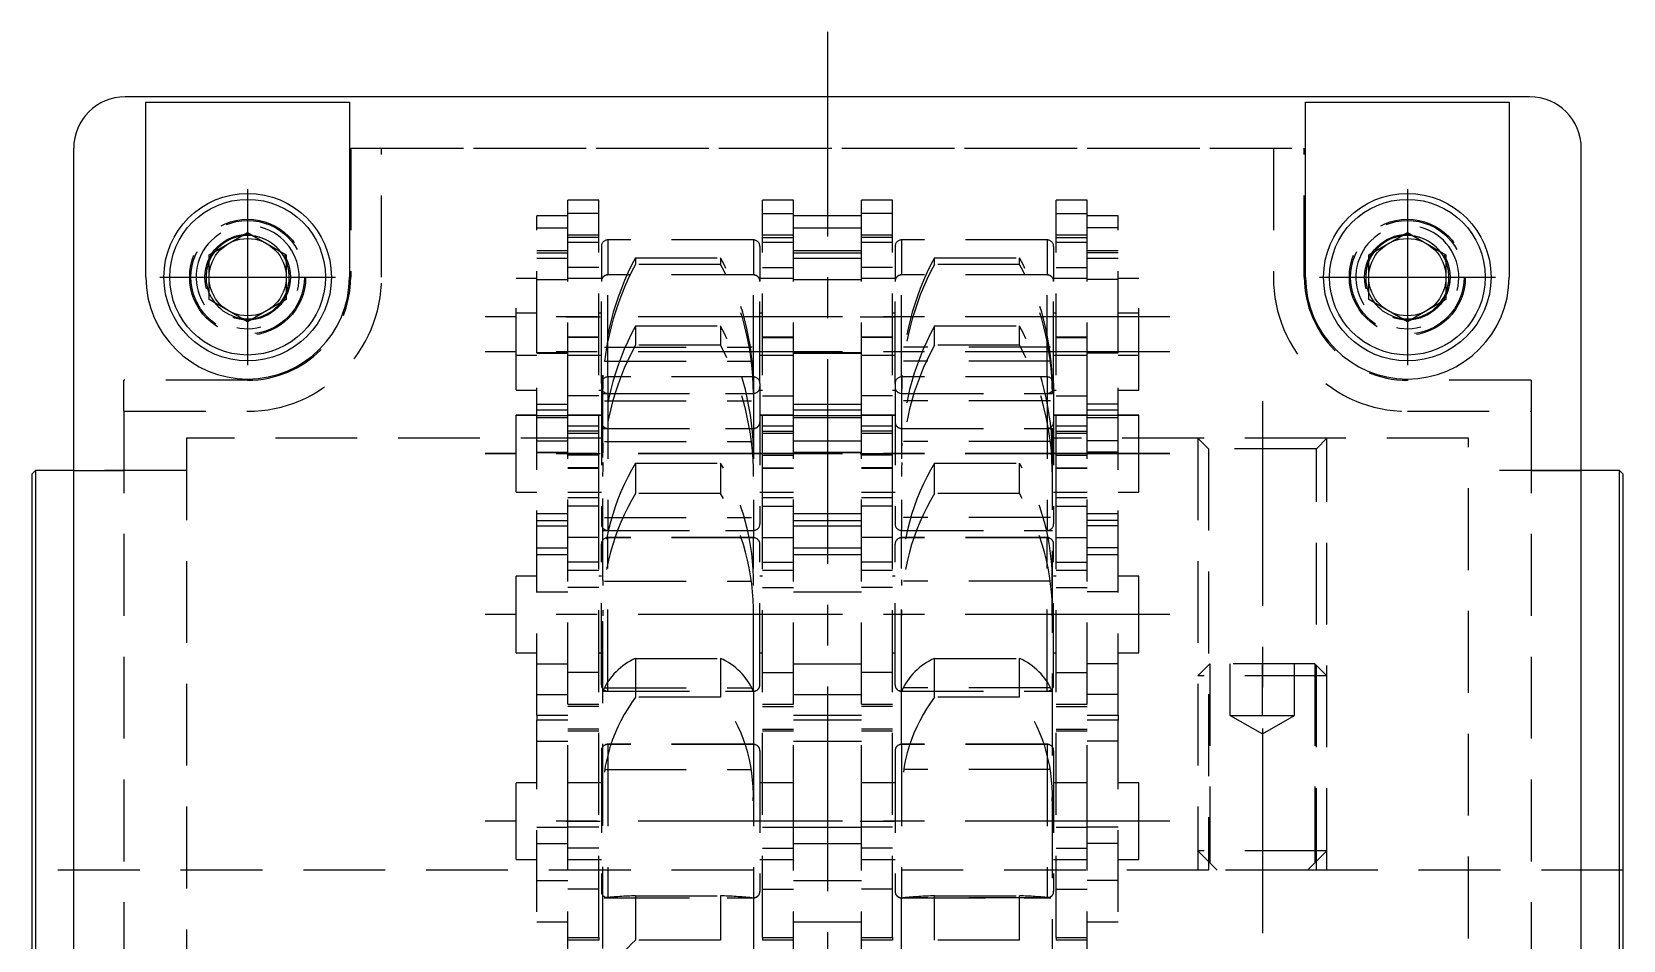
# Model space of a CAD drawing. Extents: x -8 to 371, y -8 to 402.
# Drawn here: x 0 to 123.5, y 331.8 to 402.3 of the extents above; entities that cross this region are included whole.
import ezdxf

# ---------------------------------------------------------------- set-up
doc = ezdxf.new("R2010")
doc.units = 0
doc.header["$LTSCALE"] = 0.5
doc.linetypes.add('CENTER', pattern=[50.8, 31.75, -6.35, 6.35, -6.35])
doc.linetypes.add('DASHED', pattern=[19.05, 12.7, -6.35])
for name, color, linetype in [('MSM_CENTER', 1, 'CENTER'), ('MSM_CONTINUOUS', 7, 'CONTINUOUS'), ('MSM_DASHED', 4, 'DASHED')]:
    doc.layers.add(name, color=color, linetype=linetype)

msp = doc.modelspace()

# ---------------------------------------------------------------- linework, layer by layer
at = {"layer": 'MSM_CENTER'}
for p, q in [((61.75, 402.26), (61.75, 224.18)), ((16.75, 390.05), (16.75, 376.4)), ((106.75, 390.05), (106.75, 376.4)), ((9.93, 383.22), (23.58, 383.22)), ((99.93, 383.22), (113.58, 383.22)), ((88.32, 380.15), (35.18, 380.15)), ((41.48, 380.15), (44.12, 380.15)), ((59.22, 380.15), (56.58, 380.15)), ((64.28, 380.15), (66.92, 380.15)), ((82.02, 380.15), (79.38, 380.15)), ((88.32, 377.44), (35.18, 377.44)), ((88.32, 377.44), (35.18, 377.44)), ((95.5, 373.6), (95.5, 308.82)), ((88.32, 369.53), (35.18, 369.53)), ((88.32, 369.52), (35.18, 369.52)), ((41.48, 369.53), (44.12, 369.53)), ((41.48, 369.53), (44.12, 369.53)), ((59.22, 369.53), (56.58, 369.53)), ((59.22, 369.53), (56.58, 369.53)), ((64.28, 369.53), (66.92, 369.53)), ((64.28, 369.53), (66.92, 369.53)), ((82.02, 369.53), (79.38, 369.53)), ((82.02, 369.53), (79.38, 369.53)), ((88.32, 357.05), (35.18, 357.05)), ((88.32, 357.05), (35.18, 357.05)), ((88.32, 341.02), (35.18, 341.02)), ((88.32, 341.02), (35.18, 341.02)), ((41.48, 341.02), (44.12, 341.02)), ((41.48, 341.02), (44.12, 341.02)), ((59.22, 341.02), (56.58, 341.02)), ((59.22, 341.02), (56.58, 341.02)), ((64.28, 341.02), (66.92, 341.02)), ((64.28, 341.02), (66.92, 341.02)), ((82.02, 341.02), (79.38, 341.02)), ((82.02, 341.02), (79.38, 341.02))]:
    msp.add_line(p, q, dxfattribs=at)
at = {"layer": 'MSM_CONTINUOUS'}
for p, q in [((116.25, 397.22), (7.25, 397.22)), ((116.25, 397.22), (7.25, 397.22)), ((8.85, 383.22), (8.85, 396.8)), ((8.85, 396.8), (24.65, 396.8)), ((24.65, 396.8), (24.65, 383.22)), ((98.85, 383.22), (98.85, 396.8)), ((98.85, 396.8), (114.65, 396.8)), ((114.65, 396.8), (114.65, 383.22)), ((3.25, 233.22), (3.25, 393.22)), ((120.25, 233.22), (120.25, 393.22)), ((13.75, 384.95), (16.75, 386.68)), ((16.75, 386.68), (19.75, 384.95)), ((103.75, 384.95), (106.75, 386.68)), ((106.75, 386.68), (109.75, 384.95)), ((13.75, 381.49), (13.75, 384.95)), ((19.75, 384.95), (19.75, 381.49)), ((103.75, 381.49), (103.75, 384.95)), ((109.75, 384.95), (109.75, 381.49)), ((16.75, 379.76), (13.75, 381.49)), ((19.75, 381.49), (16.75, 379.76)), ((106.75, 379.76), (103.75, 381.49)), ((109.75, 381.49), (106.75, 379.76)), ((0.28, 368.22), (0, 367.94)), ((3.25, 368.22), (0.28, 368.22)), ((0.28, 368.22), (0.28, 258.22)), ((123.22, 368.22), (120.25, 368.22)), ((123.5, 367.94), (123.22, 368.22)), ((123.22, 258.22), (123.22, 368.22)), ((0, 367.94), (0, 258.5)), ((123.5, 258.5), (123.5, 367.94))]:
    msp.add_line(p, q, dxfattribs=at)
for centre, radius in [((16.75, 383.22), 6.5), ((16.75, 383.22), 6.04), ((106.75, 383.22), 6.5), ((106.75, 383.22), 6.04), ((16.75, 383.22), 3), ((106.75, 383.22), 3)]:
    msp.add_circle(centre, radius, dxfattribs=at)
for centre, radius, start, end in [((7.25, 393.22), 4, 90, 180), ((7.25, 393.22), 4, 90, 180), ((116.25, 393.22), 4, 0, 90), ((116.25, 393.22), 4, 0, 90), ((16.75, 383.22), 7.9, 180, 0), ((106.75, 383.22), 7.9, 180, 0)]:
    msp.add_arc(centre, radius, start, end, dxfattribs=at)
at = {"layer": 'MSM_DASHED'}
for p, q in [((24.75, 393.22), (24.75, 383.22)), ((24.75, 393.22), (98.75, 393.22)), ((27.15, 383.22), (27.15, 393.22)), ((27.15, 393.22), (96.35, 393.22)), ((96.35, 393.22), (96.35, 383.22)), ((98.75, 383.22), (98.75, 393.22)), ((44, 389.2), (41.6, 389.2)), ((41.6, 387.06), (41.6, 389.2)), ((44, 386.48), (44, 389.2)), ((59.1, 389.2), (56.7, 389.2)), ((56.7, 386.48), (56.7, 389.2)), ((59.1, 387.06), (59.1, 389.2)), ((66.8, 389.2), (64.4, 389.2)), ((64.4, 387.06), (64.4, 389.2)), ((66.8, 386.48), (66.8, 389.2)), ((81.9, 389.2), (79.5, 389.2)), ((79.5, 386.48), (79.5, 389.2)), ((81.9, 387.06), (81.9, 389.2)), ((41.6, 387.97), (39.2, 387.97)), ((39.2, 377.34), (39.2, 387.97)), ((44, 388.17), (41.6, 388.17)), ((56.7, 388.17), (59.1, 388.17)), ((64.4, 387.97), (59.1, 387.97)), ((66.8, 388.17), (64.4, 388.17)), ((79.5, 388.17), (81.9, 388.17)), ((84.3, 387.97), (81.9, 387.97)), ((84.3, 377.34), (84.3, 387.97)), ((39.2, 387.06), (41.6, 387.06)), ((41.6, 373.36), (41.6, 387.06)), ((59.1, 387.06), (64.4, 387.06)), ((59.1, 373.36), (59.1, 387.06)), ((64.4, 373.36), (64.4, 387.06)), ((84.3, 387.06), (81.9, 387.06)), ((81.9, 373.36), (81.9, 387.06)), ((44, 386.49), (41.6, 386.49)), ((44, 386.48), (41.6, 386.48)), ((44, 386.31), (41.6, 386.31)), ((41.6, 385.94), (44, 385.94)), ((44, 366.09), (44, 386.48)), ((44.2, 385.61), (44.2, 382.9)), ((56, 386.11), (44.7, 386.11)), ((44.7, 386.11), (44.7, 383.4)), ((56, 386.11), (56, 383.4)), ((56.5, 385.61), (56.5, 382.9)), ((59.1, 386.49), (56.7, 386.49)), ((59.1, 386.48), (56.7, 386.48)), ((56.7, 366.09), (56.7, 386.48)), ((56.7, 386.31), (59.1, 386.31)), ((56.7, 385.94), (59.1, 385.94)), ((66.8, 386.49), (64.4, 386.49)), ((66.8, 386.48), (64.4, 386.48)), ((66.8, 386.31), (64.4, 386.31)), ((64.4, 385.94), (66.8, 385.94)), ((66.8, 366.09), (66.8, 386.48)), ((67, 385.61), (67, 382.9)), ((78.8, 386.11), (67.5, 386.11)), ((67.5, 386.11), (67.5, 383.4)), ((78.8, 386.11), (78.8, 383.4)), ((79.3, 385.61), (79.3, 382.9)), ((81.9, 386.49), (79.5, 386.49)), ((81.9, 386.48), (79.5, 386.48)), ((79.5, 366.09), (79.5, 386.48)), ((79.5, 386.31), (81.9, 386.31)), ((79.5, 385.94), (81.9, 385.94)), ((41.6, 385.26), (39.2, 385.26)), ((41.6, 385.26), (39.2, 385.26)), ((39.2, 385.1), (41.6, 385.1)), ((39.2, 384.69), (41.6, 384.69)), ((46.85, 384.72), (53.45, 384.72)), ((46.85, 384.72), (46.85, 384.21)), ((53.45, 384.21), (46.85, 384.21)), ((53.45, 384.72), (53.45, 384.21)), ((64.4, 385.26), (59.1, 385.26)), ((64.4, 385.26), (59.1, 385.26)), ((59.1, 385.1), (64.4, 385.1)), ((59.1, 384.69), (64.4, 384.69)), ((70.05, 384.72), (76.65, 384.72)), ((70.05, 384.21), (70.05, 384.72)), ((76.65, 384.21), (70.05, 384.21)), ((76.65, 384.21), (76.65, 384.72)), ((84.3, 385.26), (81.9, 385.26)), ((84.3, 385.26), (81.9, 385.26)), ((84.3, 385.1), (81.9, 385.1)), ((81.9, 384.69), (84.3, 384.69)), ((39.2, 383.13), (37.6, 383.13)), ((37.6, 374.46), (37.6, 383.13)), ((39.2, 383.04), (41.6, 383.04)), ((44, 383.96), (41.6, 383.96)), ((44.2, 383.13), (41.6, 383.13)), ((44, 383.13), (41.6, 383.13)), ((44.2, 374.98), (44.2, 382.89)), ((56, 383.4), (44.7, 383.4)), ((44.7, 375.48), (44.7, 383.39)), ((56, 383.39), (44.7, 383.39)), ((56, 375.48), (56, 383.39)), ((59.1, 383.13), (56.5, 383.13)), ((56.5, 374.98), (56.5, 382.89)), ((56.7, 383.96), (59.1, 383.96)), ((59.1, 383.13), (56.7, 383.13)), ((59.1, 383.04), (64.4, 383.04)), ((66.8, 383.96), (64.4, 383.96)), ((67, 383.13), (64.4, 383.13)), ((66.8, 383.13), (64.4, 383.13)), ((67, 374.98), (67, 382.89)), ((78.8, 383.4), (67.5, 383.4)), ((67.5, 375.48), (67.5, 383.39)), ((78.8, 383.39), (67.5, 383.39)), ((78.8, 375.48), (78.8, 383.39)), ((81.9, 383.13), (79.3, 383.13)), ((79.3, 374.98), (79.3, 382.89)), ((79.5, 383.96), (81.9, 383.96)), ((81.9, 383.13), (79.5, 383.13)), ((84.3, 383.04), (81.9, 383.04)), ((85.9, 383.13), (84.3, 383.13)), ((85.9, 374.46), (85.9, 383.13)), ((39.2, 380.42), (37.6, 380.42)), ((39.2, 380.42), (37.6, 380.42)), ((44.2, 380.42), (44, 380.42)), ((44.2, 380.42), (44, 380.42)), ((56.7, 380.42), (56.5, 380.42)), ((56.7, 380.42), (56.5, 380.42)), ((67, 380.42), (66.8, 380.42)), ((67, 380.42), (66.8, 380.42)), ((79.5, 380.42), (79.3, 380.42)), ((79.5, 380.42), (79.3, 380.42)), ((85.9, 380.42), (84.3, 380.42)), ((85.9, 380.42), (84.3, 380.42)), ((46.85, 379.44), (53.45, 379.44)), ((46.85, 379.44), (46.85, 377.95)), ((53.45, 379.44), (53.45, 377.95)), ((70.05, 379.44), (76.65, 379.44)), ((70.05, 377.95), (70.05, 379.44)), ((76.65, 377.95), (76.65, 379.44)), ((44, 378.57), (41.6, 378.57)), ((44, 378.53), (41.6, 378.53)), ((44.68, 378.26), (44.44, 376.7)), ((53.45, 377.95), (46.85, 377.95)), ((59.1, 378.57), (56.7, 378.57)), ((56.7, 378.53), (59.1, 378.53)), ((66.8, 378.57), (64.4, 378.57)), ((66.8, 378.53), (64.4, 378.53)), ((76.65, 377.95), (70.05, 377.95)), ((81.9, 378.57), (79.5, 378.57)), ((79.5, 378.53), (81.9, 378.53)), ((37.6, 377.17), (39.2, 377.17)), ((41.6, 377.34), (39.2, 377.34)), ((39.2, 349.23), (39.2, 377.34)), ((39.2, 377.32), (41.6, 377.32)), ((41.6, 377.17), (44.2, 377.17)), ((41.6, 377.17), (44, 377.17)), ((44.44, 377.78), (55.86, 377.78)), ((44.44, 376.7), (55.86, 376.7)), ((55.85, 377.85), (55.86, 377.78)), ((56.5, 377.17), (59.1, 377.17)), ((56.7, 377.17), (59.1, 377.17)), ((64.4, 377.34), (59.1, 377.34)), ((59.1, 377.32), (64.4, 377.32)), ((64.4, 377.17), (67, 377.17)), ((64.4, 377.17), (66.8, 377.17)), ((79.06, 377.78), (67.64, 377.78)), ((79.06, 376.7), (67.64, 376.7)), ((79.3, 377.17), (81.9, 377.17)), ((79.5, 377.17), (81.9, 377.17)), ((84.3, 377.34), (81.9, 377.34)), ((84.3, 377.32), (81.9, 377.32)), ((84.3, 349.23), (84.3, 377.34)), ((84.3, 377.17), (85.9, 377.17)), ((44.3, 375.58), (44.3, 250.86)), ((56, 375.48), (44.7, 375.48)), ((44.7, 375.48), (44.7, 363.57)), ((56, 375.48), (44.7, 375.48)), ((56, 375.48), (56, 363.61)), ((78.8, 375.48), (67.5, 375.48)), ((67.5, 375.48), (67.5, 363.61)), ((78.8, 375.48), (67.5, 375.48)), ((78.8, 375.48), (78.8, 363.57)), ((79.2, 250.86), (79.2, 375.58)), ((7.15, 372.82), (7.15, 375.22)), ((16.75, 375.22), (7.15, 375.22)), ((37.6, 374.46), (39.2, 374.46)), ((37.6, 374.46), (39.2, 374.46)), ((44, 374.46), (44.2, 374.46)), ((44, 374.46), (44.2, 374.46)), ((44.2, 374.98), (44.2, 364.07)), ((56.5, 374.98), (56.5, 364.07)), ((56.5, 374.46), (56.7, 374.46)), ((56.5, 374.46), (56.7, 374.46)), ((66.8, 374.46), (67, 374.46)), ((66.8, 374.46), (67, 374.46)), ((67, 374.98), (67, 364.07)), ((79.3, 374.98), (79.3, 364.07)), ((79.3, 374.46), (79.5, 374.46)), ((79.3, 374.46), (79.5, 374.46)), ((84.3, 374.46), (85.9, 374.46)), ((84.3, 374.46), (85.9, 374.46)), ((116.35, 375.22), (106.75, 375.22)), ((116.35, 375.22), (116.35, 372.82)), ((39.2, 373.36), (41.6, 373.36)), ((44, 374.01), (41.6, 374.01)), ((41.6, 340.56), (41.6, 373.36)), ((44.3, 374.19), (56, 374.19)), ((44.44, 373.62), (55.86, 373.62)), ((44.7, 374.2), (56, 374.2)), ((56.7, 374.01), (59.1, 374.01)), ((59.1, 373.36), (64.4, 373.36)), ((59.1, 340.56), (59.1, 373.36)), ((66.8, 374.01), (64.4, 374.01)), ((64.4, 340.56), (64.4, 373.36)), ((67.5, 374.2), (78.8, 374.2)), ((67.5, 374.19), (79.2, 374.19)), ((79.06, 373.62), (67.64, 373.62)), ((79.5, 374.01), (81.9, 374.01)), ((84.3, 373.36), (81.9, 373.36)), ((81.9, 340.56), (81.9, 373.36)), ((7.15, 372.82), (7.15, 251.22)), ((7.15, 372.82), (16.75, 372.82)), ((37.6, 372.5), (37.6, 372.51)), ((39.2, 372.51), (37.6, 372.51)), ((37.6, 366.54), (37.6, 372.5)), ((39.2, 372.5), (37.6, 372.5)), ((41.6, 372.9), (39.2, 372.9)), ((39.2, 372.49), (41.6, 372.49)), ((39.2, 372.33), (41.6, 372.33)), ((44, 372.51), (41.6, 372.51)), ((44.2, 372.51), (41.6, 372.51)), ((44, 372.51), (41.6, 372.51)), ((44.2, 372.5), (41.6, 372.5)), ((59.1, 372.51), (56.5, 372.51)), ((59.1, 372.5), (56.5, 372.5)), ((59.1, 372.51), (56.7, 372.51)), ((59.1, 372.51), (56.7, 372.51)), ((64.4, 372.9), (59.1, 372.9)), ((59.1, 372.49), (64.4, 372.49)), ((59.1, 372.33), (64.4, 372.33)), ((66.8, 372.51), (64.4, 372.51)), ((67, 372.51), (64.4, 372.51)), ((66.8, 372.51), (64.4, 372.51)), ((67, 372.5), (64.4, 372.5)), ((81.9, 372.51), (79.3, 372.51)), ((81.9, 372.5), (79.3, 372.5)), ((81.9, 372.51), (79.5, 372.51)), ((81.9, 372.51), (79.5, 372.51)), ((84.3, 372.9), (81.9, 372.9)), ((84.3, 372.49), (81.9, 372.49)), ((81.9, 372.33), (84.3, 372.33)), ((85.9, 372.51), (84.3, 372.51)), ((85.9, 372.5), (84.3, 372.5)), ((85.9, 372.5), (85.9, 372.51)), ((85.9, 366.54), (85.9, 372.5)), ((106.75, 372.82), (116.35, 372.82)), ((116.35, 372.82), (116.35, 251.22)), ((12, 370.72), (12, 255.72)), ((44.3, 370.72), (12, 370.72)), ((39.2, 370.53), (41.6, 370.53)), ((44, 371.65), (41.6, 371.65)), ((44, 371.28), (41.6, 371.28)), ((41.6, 371.11), (44, 371.11)), ((44.3, 371.48), (56, 371.48)), ((44.7, 371.49), (56, 371.49)), ((44.7, 371.48), (56, 371.48)), ((59.1, 371.65), (56.7, 371.65)), ((56.7, 371.28), (59.1, 371.28)), ((56.7, 371.11), (59.1, 371.11)), ((59.1, 370.53), (64.4, 370.53)), ((66.8, 371.65), (64.4, 371.65)), ((66.8, 371.28), (64.4, 371.28)), ((64.4, 371.11), (66.8, 371.11)), ((67.5, 371.49), (78.8, 371.49)), ((67.5, 371.48), (78.8, 371.48)), ((67.5, 371.48), (79.2, 371.48)), ((100.5, 370.72), (79.2, 370.72)), ((81.9, 371.65), (79.5, 371.65)), ((79.5, 371.28), (81.9, 371.28)), ((79.5, 371.11), (81.9, 371.11)), ((84.3, 370.53), (81.9, 370.53)), ((90.5, 370.72), (90.5, 337.22)), ((90.5, 370.72), (91.31, 369.91)), ((99.69, 369.91), (100.5, 370.72)), ((111.5, 370.72), (100.49, 370.72)), ((100.5, 337.22), (100.5, 370.72)), ((111.5, 255.72), (111.5, 370.72)), ((39.2, 369.65), (41.6, 369.65)), ((39.2, 369.62), (41.6, 369.62)), ((44, 369.42), (41.6, 369.42)), ((44.44, 370.48), (55.86, 370.48)), ((56.7, 369.42), (59.1, 369.42)), ((59.1, 369.65), (64.4, 369.65)), ((59.1, 369.62), (64.4, 369.62)), ((66.8, 369.42), (64.4, 369.42)), ((79.06, 370.48), (67.64, 370.48)), ((79.5, 369.42), (81.9, 369.42)), ((84.3, 369.65), (81.9, 369.65)), ((81.9, 369.62), (84.3, 369.62)), ((91.31, 369.91), (91.31, 337.22)), ((99.69, 369.91), (91.31, 369.91)), ((99.69, 337.22), (99.69, 369.91)), ((3.25, 368.22), (7.15, 368.22)), ((3.25, 368.22), (7.15, 368.22)), ((12, 368.22), (3.25, 368.22)), ((44, 368.43), (41.6, 368.43)), ((41.6, 368.4), (44, 368.4)), ((46.85, 368.79), (53.45, 368.79)), ((46.85, 368.79), (46.85, 366.44)), ((53.45, 368.79), (53.45, 366.44)), ((56.7, 368.43), (59.1, 368.43)), ((56.7, 368.4), (59.1, 368.4)), ((66.8, 368.43), (64.4, 368.43)), ((64.4, 368.4), (66.8, 368.4)), ((70.05, 368.79), (76.65, 368.79)), ((70.05, 366.44), (70.05, 368.79)), ((76.65, 366.44), (76.65, 368.79)), ((79.5, 368.43), (81.9, 368.43)), ((79.5, 368.4), (81.9, 368.4)), ((120.25, 368.22), (111.5, 368.22)), ((116.35, 368.22), (120.25, 368.22)), ((116.35, 368.22), (120.25, 368.22)), ((37.6, 366.55), (39.2, 366.55)), ((37.6, 366.54), (39.2, 366.54)), ((41.6, 366.55), (44, 366.55)), ((41.6, 366.55), (44.2, 366.55)), ((41.6, 366.55), (44, 366.55)), ((41.6, 366.54), (44.2, 366.54)), ((44, 366.09), (41.6, 366.09)), ((44, 331.98), (44, 366.09)), ((53.45, 366.44), (46.85, 366.44)), ((56.5, 366.55), (59.1, 366.55)), ((56.5, 366.54), (59.1, 366.54)), ((56.7, 366.55), (59.1, 366.55)), ((56.7, 366.55), (59.1, 366.55)), ((59.1, 366.09), (56.7, 366.09)), ((56.7, 331.98), (56.7, 366.09)), ((64.4, 366.55), (66.8, 366.55)), ((64.4, 366.55), (67, 366.55)), ((64.4, 366.55), (66.8, 366.55)), ((64.4, 366.54), (67, 366.54)), ((66.8, 366.09), (64.4, 366.09)), ((66.8, 331.98), (66.8, 366.09)), ((76.65, 366.44), (70.05, 366.44)), ((79.3, 366.55), (81.9, 366.55)), ((79.3, 366.54), (81.9, 366.54)), ((79.5, 366.55), (81.9, 366.55)), ((79.5, 366.55), (81.9, 366.55)), ((81.9, 366.09), (79.5, 366.09)), ((79.5, 331.98), (79.5, 366.09)), ((84.3, 366.55), (85.9, 366.55)), ((84.3, 366.54), (85.9, 366.54)), ((41.6, 364.87), (39.2, 364.87)), ((39.2, 364.34), (41.6, 364.34)), ((44, 365.46), (41.6, 365.46)), ((44.44, 364.58), (55.86, 364.58)), ((56.7, 365.46), (59.1, 365.46)), ((64.4, 364.87), (59.1, 364.87)), ((59.1, 364.34), (64.4, 364.34)), ((66.8, 365.46), (64.4, 365.46)), ((79.06, 364.58), (67.64, 364.58)), ((79.5, 365.46), (81.9, 365.46)), ((84.3, 364.87), (81.9, 364.87)), ((84.3, 364.34), (81.9, 364.34)), ((39.2, 363.93), (41.6, 363.93)), ((44.3, 363.57), (56, 363.57)), ((44.7, 363.57), (56, 363.57)), ((44.7, 363.57), (56, 363.57)), ((56, 363.61), (56, 363)), ((59.1, 363.93), (64.4, 363.93)), ((67.5, 363), (67.5, 363.61)), ((67.5, 363.57), (78.8, 363.57)), ((67.5, 363.57), (78.8, 363.57)), ((67.5, 363.57), (79.2, 363.57)), ((84.3, 363.93), (81.9, 363.93)), ((39.2, 362.23), (41.6, 362.23)), ((44, 363.01), (41.6, 363.01)), ((44.2, 362.5), (44.2, 362.51)), ((44.2, 351.59), (44.2, 362.5)), ((44.7, 363), (44.7, 363.01)), ((56, 363.01), (44.7, 363.01)), ((56, 363), (44.7, 363)), ((44.7, 351.09), (44.7, 363)), ((56, 351.09), (56, 363)), ((56.5, 362.5), (56.5, 362.51)), ((56.5, 351.59), (56.5, 362.5)), ((56.7, 363.01), (59.1, 363.01)), ((59.1, 362.23), (64.4, 362.23)), ((66.8, 363.01), (64.4, 363.01)), ((67, 362.5), (67, 362.51)), ((67, 351.59), (67, 362.5)), ((78.8, 363.01), (67.5, 363.01)), ((78.8, 363), (67.5, 363)), ((67.5, 351.09), (67.5, 363)), ((78.8, 363), (78.8, 363.01)), ((78.8, 351.09), (78.8, 363)), ((79.3, 362.5), (79.3, 362.51)), ((79.3, 351.59), (79.3, 362.5)), ((79.5, 363.01), (81.9, 363.01)), ((84.3, 362.23), (81.9, 362.23)), ((39.2, 361.71), (41.6, 361.71)), ((44, 361.11), (41.6, 361.11)), ((56.7, 361.11), (59.1, 361.11)), ((59.1, 361.71), (64.4, 361.71)), ((66.8, 361.11), (64.4, 361.11)), ((79.5, 361.11), (81.9, 361.11)), ((81.9, 361.71), (84.3, 361.71)), ((37.6, 354.07), (37.6, 360.03)), ((39.2, 360.03), (37.6, 360.03)), ((37.6, 360.03), (37.6, 360.03)), ((39.2, 360.03), (37.6, 360.03)), ((41.6, 360.48), (44, 360.48)), ((44.2, 360.03), (44, 360.03)), ((44.2, 360.03), (44, 360.03)), ((44.44, 359.63), (55.86, 359.63)), ((56.7, 360.03), (56.5, 360.03)), ((56.7, 360.03), (56.5, 360.03)), ((56.7, 360.48), (59.1, 360.48)), ((64.4, 360.48), (66.8, 360.48)), ((67, 360.03), (66.8, 360.03)), ((67, 360.03), (66.8, 360.03)), ((79.06, 359.63), (67.64, 359.63)), ((79.5, 360.03), (79.3, 360.03)), ((79.5, 360.03), (79.3, 360.03)), ((79.5, 360.48), (81.9, 360.48)), ((85.9, 360.03), (84.3, 360.03)), ((85.9, 360.03), (84.3, 360.03)), ((85.9, 354.07), (85.9, 360.03)), ((85.9, 360.03), (85.9, 360.03)), ((39.2, 358.81), (41.6, 358.81)), ((44, 359.14), (41.6, 359.14)), ((56.7, 359.14), (59.1, 359.14)), ((59.1, 358.81), (64.4, 358.81)), ((66.8, 359.14), (64.4, 359.14)), ((79.5, 359.14), (81.9, 359.14)), ((84.3, 358.81), (81.9, 358.81)), ((37.6, 354.07), (39.2, 354.07)), ((37.6, 354.07), (39.2, 354.07)), ((39.2, 353.21), (41.6, 353.21)), ((44, 354.07), (44.2, 354.07)), ((44, 354.07), (44.2, 354.07)), ((46.85, 353.64), (53.45, 353.64)), ((46.85, 353.64), (46.85, 350.63)), ((53.45, 353.64), (53.45, 350.63)), ((56.5, 354.07), (56.7, 354.07)), ((56.5, 354.07), (56.7, 354.07)), ((59.1, 353.21), (64.4, 353.21)), ((66.8, 354.07), (67, 354.07)), ((66.8, 354.07), (67, 354.07)), ((70.05, 353.64), (76.65, 353.64)), ((70.05, 350.63), (70.05, 353.64)), ((76.65, 350.63), (76.65, 353.64)), ((79.3, 354.07), (79.5, 354.07)), ((79.3, 354.07), (79.5, 354.07)), ((84.3, 353.21), (81.9, 353.21)), ((84.3, 354.07), (85.9, 354.07)), ((84.3, 354.07), (85.9, 354.07)), ((91.42, 353.22), (90.5, 352.3)), ((99.58, 353.22), (91.42, 353.22)), ((91.42, 353.22), (91.42, 337.8)), ((93, 349.22), (93, 353.22)), ((95.5, 349.22), (95.5, 353.22)), ((98, 349.22), (98, 353.22)), ((100.5, 352.3), (99.58, 353.22)), ((99.58, 353.22), (99.58, 337.8)), ((44, 352.56), (41.6, 352.56)), ((56.7, 352.56), (59.1, 352.56)), ((66.8, 352.56), (64.4, 352.56)), ((79.5, 352.56), (81.9, 352.56)), ((100.5, 352.3), (90.5, 352.3)), ((39.2, 350.85), (41.6, 350.85)), ((44.3, 351.09), (56, 351.09)), ((44.44, 351.37), (55.86, 351.37)), ((44.7, 351.1), (56, 351.1)), ((44.7, 351.09), (56, 351.09)), ((56, 351.09), (56, 346.97)), ((59.1, 350.85), (64.4, 350.85)), ((67.5, 351.1), (78.8, 351.1)), ((67.5, 351.09), (78.8, 351.09)), ((67.5, 351.09), (79.2, 351.09)), ((67.5, 346.97), (67.5, 351.09)), ((79.06, 351.37), (67.64, 351.37)), ((84.3, 350.85), (81.9, 350.85)), ((44, 350.07), (41.6, 350.07)), ((44, 349.91), (41.6, 349.91)), ((53.45, 350.63), (46.85, 350.63)), ((59.1, 350.07), (56.7, 350.07)), ((56.7, 349.91), (59.1, 349.91)), ((66.8, 350.07), (64.4, 350.07)), ((66.8, 349.91), (64.4, 349.91)), ((76.65, 350.63), (70.05, 350.63)), ((81.9, 350.07), (79.5, 350.07)), ((79.5, 349.91), (81.9, 349.91)), ((39.2, 349.23), (41.6, 349.23)), ((39.2, 349.23), (39.2, 348.84)), ((41.6, 348.84), (39.2, 348.84)), ((39.2, 314.92), (39.2, 348.84)), ((59.1, 349.23), (64.4, 349.23)), ((64.4, 348.84), (59.1, 348.84)), ((81.9, 349.23), (84.3, 349.23)), ((84.3, 348.84), (81.9, 348.84)), ((84.3, 349.23), (84.3, 348.84)), ((84.3, 314.92), (84.3, 348.84)), ((93, 349.22), (98, 349.22)), ((93, 349.22), (95.5, 347.78)), ((95.5, 347.78), (98, 349.22)), ((39.2, 347.22), (41.6, 347.22)), ((44, 348.16), (41.6, 348.16)), ((41.6, 348.01), (44, 348.01)), ((56.7, 348.16), (59.1, 348.16)), ((56.7, 348.01), (59.1, 348.01)), ((59.1, 347.22), (64.4, 347.22)), ((66.8, 348.16), (64.4, 348.16)), ((64.4, 348.01), (66.8, 348.01)), ((79.5, 348.16), (81.9, 348.16)), ((79.5, 348.01), (81.9, 348.01)), ((84.3, 347.22), (81.9, 347.22)), ((44.2, 346.48), (44.2, 346.47)), ((44.2, 346.47), (44.2, 335.56)), ((56, 346.98), (44.7, 346.98)), ((44.7, 346.98), (44.7, 346.97)), ((56, 346.97), (44.7, 346.97)), ((44.7, 346.97), (44.7, 335.06)), ((56, 346.97), (56, 335.06)), ((56.5, 346.48), (56.5, 346.47)), ((56.5, 346.47), (56.5, 335.56)), ((67, 346.48), (67, 346.47)), ((67, 346.47), (67, 335.56)), ((78.8, 346.98), (67.5, 346.98)), ((78.8, 346.97), (67.5, 346.97)), ((67.5, 346.97), (67.5, 335.06)), ((78.8, 346.98), (78.8, 346.97)), ((78.8, 346.97), (78.8, 335.06)), ((79.3, 346.48), (79.3, 346.47)), ((79.3, 346.47), (79.3, 335.56)), ((44.44, 345.01), (55.86, 345.01)), ((79.06, 345.01), (67.64, 345.01)), ((37.6, 338.04), (37.6, 344)), ((39.2, 344), (37.6, 344)), ((37.6, 344), (37.6, 344)), ((39.2, 344), (37.6, 344)), ((44.2, 344), (41.6, 344)), ((44, 344), (41.6, 344)), ((44.2, 344), (41.6, 344)), ((44, 344), (41.6, 344)), ((59.1, 344), (56.5, 344)), ((59.1, 344), (56.5, 344)), ((59.1, 344), (56.7, 344)), ((59.1, 344), (56.7, 344)), ((67, 344), (64.4, 344)), ((66.8, 344), (64.4, 344)), ((67, 344), (64.4, 344)), ((66.8, 344), (64.4, 344)), ((81.9, 344), (79.3, 344)), ((81.9, 344), (79.3, 344)), ((81.9, 344), (79.5, 344)), ((81.9, 344), (79.5, 344)), ((85.9, 344), (84.3, 344)), ((85.9, 344), (84.3, 344)), ((85.9, 338.04), (85.9, 344)), ((85.9, 344), (85.9, 344)), ((39.2, 340.56), (41.6, 340.56)), ((41.6, 299.08), (41.6, 340.56)), ((44, 340.55), (41.6, 340.55)), ((56.7, 340.55), (59.1, 340.55)), ((59.1, 340.56), (64.4, 340.56)), ((59.1, 299.08), (59.1, 340.56)), ((64.4, 299.08), (64.4, 340.56)), ((66.8, 340.55), (64.4, 340.55)), ((79.5, 340.55), (81.9, 340.55)), ((84.3, 340.56), (81.9, 340.56)), ((81.9, 299.08), (81.9, 340.56)), ((39.2, 339.27), (41.6, 339.27)), ((44, 338.93), (41.6, 338.93)), ((56.7, 338.93), (59.1, 338.93)), ((59.1, 339.27), (64.4, 339.27)), ((66.8, 338.93), (64.4, 338.93)), ((79.5, 338.93), (81.9, 338.93)), ((84.3, 339.27), (81.9, 339.27)), ((90.5, 338.72), (92, 337.22)), ((100.5, 338.72), (90.5, 338.72)), ((99, 337.22), (100.5, 338.72)), ((56, 337.22), (0, 337.22)), ((37.6, 338.04), (39.2, 338.04)), ((37.6, 338.04), (39.2, 338.04)), ((41.6, 338.04), (44.2, 338.04)), ((41.6, 338.04), (44, 338.04)), ((41.6, 338.04), (44.2, 338.04)), ((41.6, 338.04), (44, 338.04)), ((56.5, 338.04), (59.1, 338.04)), ((56.5, 338.04), (59.1, 338.04)), ((56.7, 338.04), (59.1, 338.04)), ((56.7, 338.04), (59.1, 338.04)), ((64.4, 338.04), (67, 338.04)), ((64.4, 338.04), (66.8, 338.04)), ((64.4, 338.04), (67, 338.04)), ((64.4, 338.04), (66.8, 338.04)), ((91.33, 337.22), (67.5, 337.22)), ((79.3, 338.04), (81.9, 338.04)), ((79.3, 338.04), (81.9, 338.04)), ((79.5, 338.04), (81.9, 338.04)), ((79.5, 338.04), (81.9, 338.04)), ((84.3, 338.04), (85.9, 338.04)), ((84.3, 338.04), (85.9, 338.04)), ((100.5, 337.22), (90.5, 337.22)), ((100.5, 337.22), (90.5, 337.22)), ((99, 337.22), (92, 337.22)), ((123.5, 337.22), (99.68, 337.22)), ((39.2, 336.41), (41.6, 336.41)), ((59.1, 336.41), (64.4, 336.41)), ((84.3, 336.41), (81.9, 336.41)), ((44, 335.74), (41.6, 335.74)), ((44.43, 335.07), (55.87, 335.07)), ((44.44, 335.07), (55.86, 335.07)), ((44.7, 335.07), (56, 335.07)), ((44.7, 335.06), (56, 335.06)), ((46.85, 335.22), (53.45, 335.22)), ((46.85, 335.22), (46.85, 331.78)), ((53.45, 335.22), (53.45, 331.78)), ((56, 335.06), (56, 328.7)), ((56.7, 335.74), (59.1, 335.74)), ((66.8, 335.74), (64.4, 335.74)), ((67.5, 335.07), (78.8, 335.07)), ((67.5, 335.06), (78.8, 335.06)), ((67.5, 328.7), (67.5, 335.06)), ((67.63, 335.07), (79.07, 335.07)), ((79.06, 335.07), (67.64, 335.07)), ((70.05, 335.22), (76.65, 335.22)), ((70.05, 331.78), (70.05, 335.22)), ((76.65, 331.78), (76.65, 335.22)), ((79.07, 335.07), (79.06, 335.07)), ((79.5, 335.74), (81.9, 335.74)), ((39.2, 333.2), (41.6, 333.2)), ((59.1, 333.2), (64.4, 333.2)), ((81.9, 333.2), (84.3, 333.2)), ((41.6, 331.98), (44, 331.98)), ((44, 331.79), (41.6, 331.79)), ((44, 331.98), (44, 331.79)), ((44, 294.65), (44, 331.79)), ((53.45, 331.78), (46.85, 331.78)), ((56.7, 331.98), (59.1, 331.98)), ((56.7, 331.98), (56.7, 331.79)), ((59.1, 331.79), (56.7, 331.79)), ((56.7, 294.65), (56.7, 331.79)), ((64.4, 331.98), (66.8, 331.98)), ((66.8, 331.79), (64.4, 331.79)), ((66.8, 331.98), (66.8, 331.79)), ((66.8, 294.65), (66.8, 331.79)), ((76.65, 331.78), (70.05, 331.78)), ((79.5, 331.98), (81.9, 331.98)), ((79.5, 331.98), (79.5, 331.79)), ((81.9, 331.79), (79.5, 331.79)), ((79.5, 294.65), (79.5, 331.79))]:
    msp.add_line(p, q, dxfattribs=at)
for centre, radius in [((16.75, 383.22), 4.5), ((16.75, 383.22), 4.4), ((106.75, 383.22), 4.5), ((106.75, 383.22), 4.4), ((16.75, 383.22), 3.32), ((106.75, 383.22), 3.32)]:
    msp.add_circle(centre, radius, dxfattribs=at)
for centre, radius, start, end in [((16.75, 383.22), 4, 345, 285), ((106.75, 383.22), 4, 345, 285), ((16.75, 383.22), 3.23, 345, 285), ((16.75, 383.22), 3.23, 255, 195), ((44.7, 385.61), 0.5, 90, 180), ((56, 385.61), 0.5, 0, 90), ((67.5, 385.61), 0.5, 90, 180), ((78.8, 385.61), 0.5, 0, 90), ((106.75, 383.22), 3.23, 345, 285), ((106.75, 383.22), 3.23, 255, 195), ((65.46, 374.65), 21.16, 151.5665, 179.8557), ((65.46, 374.14), 21.16, 151.5665, 179.8557), ((34.84, 374.65), 21.16, 0.1443, 28.4335), ((34.84, 374.14), 21.16, 0.1443, 28.4335), ((88.66, 374.65), 21.16, 151.5665, 179.8557), ((88.66, 374.14), 21.16, 151.5665, 179.8557), ((58.04, 374.65), 21.16, 0.1443, 28.4335), ((58.04, 374.14), 21.16, 0.1443, 28.4335), ((16.75, 383.22), 8, 270, 0), ((16.75, 383.22), 10.4, 270, 0), ((44.7, 382.9), 0.5, 90, 180), ((44.7, 382.89), 0.5, 90, 180), ((56, 382.9), 0.5, 0, 90), ((56, 382.89), 0.5, 0, 90), ((67.5, 382.9), 0.5, 90, 180), ((67.5, 382.89), 0.5, 90, 180), ((78.8, 382.9), 0.5, 0, 90), ((78.8, 382.89), 0.5, 0, 90), ((106.75, 383.22), 10.4, 180, 270), ((106.75, 383.22), 8, 180, 270), ((65.25, 369.41), 20.95, 151.4229, 180.4921), ((35.05, 369.41), 20.95, 359.5079, 28.5771), ((88.45, 369.41), 20.95, 151.4229, 180.4921), ((58.25, 369.41), 20.95, 359.5079, 28.5771), ((65.25, 367.93), 20.95, 151.4229, 180.4921), ((35.05, 367.93), 20.95, 359.5079, 28.5771), ((88.45, 367.93), 20.95, 151.4229, 180.4921), ((58.25, 367.93), 20.95, 359.5079, 28.5771), ((44.7, 374.98), 0.5, 90, 180), ((44.7, 374.98), 0.5, 90, 180), ((56, 374.98), 0.5, 0, 90), ((56, 374.98), 0.5, 0, 90), ((67.5, 374.98), 0.5, 90, 180), ((67.5, 374.98), 0.5, 90, 180), ((78.8, 374.98), 0.5, 0, 90), ((78.8, 374.98), 0.5, 0, 90), ((44.7, 374.7), 0.5, 180, 270), ((56, 374.7), 0.5, 270, 0), ((67.5, 374.7), 0.5, 180, 270), ((78.8, 374.7), 0.5, 270, 0), ((44.7, 371.99), 0.5, 180, 270), ((44.7, 371.98), 0.5, 180, 270), ((56, 371.99), 0.5, 270, 0), ((56, 371.98), 0.5, 270, 0), ((67.5, 371.99), 0.5, 180, 270), ((67.5, 371.98), 0.5, 180, 270), ((78.8, 371.99), 0.5, 270, 0), ((78.8, 371.98), 0.5, 270, 0), ((62.04, 359.62), 17.74, 148.8687, 181.0565), ((38.26, 359.62), 17.74, 358.9435, 31.1313), ((85.24, 359.62), 17.74, 148.8687, 181.0565), ((61.46, 359.62), 17.74, 358.9435, 31.1313), ((62.04, 357.27), 17.74, 148.8687, 181.0565), ((38.26, 357.27), 17.74, 358.9435, 31.1313), ((85.24, 357.27), 17.74, 148.8687, 181.0565), ((61.46, 357.27), 17.74, 358.9435, 31.1313), ((44.7, 364.07), 0.5, 180, 270), ((44.7, 364.07), 0.5, 180, 270), ((56, 364.07), 0.5, 270, 0), ((56, 364.07), 0.5, 270, 0), ((67.5, 364.07), 0.5, 180, 270), ((67.5, 364.07), 0.5, 180, 270), ((78.8, 364.07), 0.5, 270, 0), ((78.8, 364.07), 0.5, 270, 0), ((44.7, 362.51), 0.5, 90, 180), ((44.7, 362.5), 0.5, 90, 180), ((56, 362.51), 0.5, 0, 90), ((56, 362.5), 0.5, 0, 90), ((67.5, 362.51), 0.5, 90, 180), ((67.5, 362.5), 0.5, 90, 180), ((78.8, 362.51), 0.5, 0, 90), ((78.8, 362.5), 0.5, 0, 90), ((48.83, 349.13), 4.93, 113.6974, 156.5325), ((51.47, 349.13), 4.93, 23.4675, 66.3026), ((72.03, 349.13), 4.93, 113.6974, 156.5325), ((74.67, 349.13), 4.93, 23.4675, 66.3026), ((44.7, 351.6), 0.5, 180, 270), ((44.7, 351.59), 0.5, 180, 270), ((56, 351.6), 0.5, 270, 0), ((56, 351.59), 0.5, 270, 0), ((67.5, 351.6), 0.5, 180, 270), ((67.5, 351.59), 0.5, 180, 270), ((78.8, 351.6), 0.5, 270, 0), ((78.8, 351.59), 0.5, 270, 0), ((56.98, 342.99), 12.68, 142.9701, 181.7516), ((43.32, 342.99), 12.68, 358.2484, 37.0299), ((80.18, 342.99), 12.68, 142.9701, 181.7516), ((66.52, 342.99), 12.68, 358.2484, 37.0299), ((44.7, 346.48), 0.5, 90, 180), ((44.7, 346.47), 0.5, 90, 180), ((56, 346.48), 0.5, 0, 90), ((56, 346.47), 0.5, 0, 90), ((67.5, 346.48), 0.5, 90, 180), ((67.5, 346.47), 0.5, 90, 180), ((78.8, 346.48), 0.5, 0, 90), ((78.8, 346.47), 0.5, 0, 90), ((44.7, 335.57), 0.5, 180, 270), ((44.7, 335.56), 0.5, 180, 270), ((47.74, 301.28), 33.95, 91.4981, 95.5935), ((52.56, 301.28), 33.95, 84.4065, 88.5019), ((56, 335.57), 0.5, 270, 0), ((56, 335.56), 0.5, 270, 0), ((67.5, 335.57), 0.5, 180, 270), ((67.5, 335.56), 0.5, 180, 270), ((70.94, 301.28), 33.95, 91.4981, 95.5935), ((75.76, 301.28), 33.95, 84.4065, 88.5019), ((78.8, 335.57), 0.5, 270, 0), ((78.8, 335.56), 0.5, 270, 0), ((51.84, 326.12), 7.55, 131.4039, 181.8307)]:
    msp.add_arc(centre, radius, start, end, dxfattribs=at)

doc.saveas('drawing.dxf')
